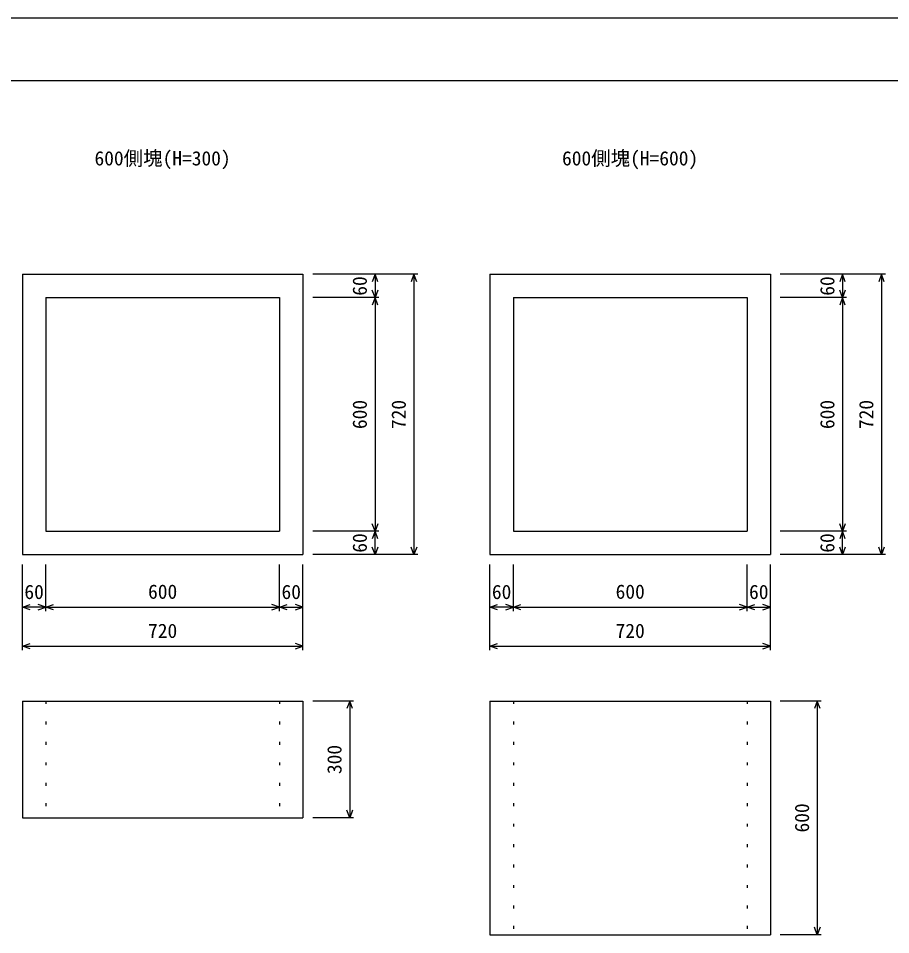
# Model space of a CAD drawing. Units: millimetres, scale not verified. Extents: x 15 to 25215, y 0 to 17820.
# Drawn here: x 18363 to 20602, y 8183 to 10537 of the extents above; entities that cross this region are included whole.
import ezdxf
from ezdxf.enums import TextEntityAlignment as Align

# ---------------------------------------------------------------- set-up
doc = ezdxf.new("R2010")
doc.units = ezdxf.units.MM
doc.header["$LTSCALE"] = 30
doc.linetypes.add('DOTTED', pattern=[1.75, 0.25, -1.5])
for name, color, linetype, lineweight in [('DIM', 7, 'Continuous', 25), ('OUTLINE', 3, 'Continuous', 25), ('OUTLINE2', 4, 'DOTTED', 25), ('TXT', 7, 'Continuous', 25)]:
    doc.layers.add(name, color=color, linetype=linetype, lineweight=lineweight)
doc.styles.add('ＭＳ ゴシック', font='')
doc.styles.get('ＭＳ ゴシック').set_extended_font_data('MS Gothic')

msp = doc.modelspace()

# ---------------------------------------------------------------- linework, layer by layer
at = {"layer": 'DIM'}
for p, q in [((21983.48, 10536.57), (15483.48, 10536.57)), ((15483.48, 10376.57), (21983.48, 10376.57)), ((19388.48, 9879.19), (19118.48, 9879.19)), ((19278.48, 9879.19), (19271.39, 9859.73)), ((19278.48, 9879.19), (19278.48, 9819.19)), ((19285.56, 9859.73), (19278.48, 9879.19)), ((19378.48, 9879.19), (19371.39, 9859.73)), ((19378.48, 9879.19), (19378.48, 9159.19)), ((19385.56, 9859.73), (19378.48, 9879.19)), ((20588.48, 9879.19), (20318.48, 9879.19)), ((20478.48, 9879.19), (20471.39, 9859.73)), ((20478.48, 9879.19), (20478.48, 9819.19)), ((20485.56, 9859.73), (20478.48, 9879.19)), ((20578.48, 9879.19), (20571.39, 9859.73)), ((20578.48, 9879.19), (20578.48, 9159.19)), ((20585.56, 9859.73), (20578.48, 9879.19)), ((19278.48, 9819.19), (19271.39, 9838.65)), ((19285.56, 9838.65), (19278.48, 9819.19)), ((20478.48, 9819.19), (20471.39, 9838.65)), ((20485.56, 9838.65), (20478.48, 9819.19)), ((19288.48, 9819.19), (19118.48, 9819.19)), ((19278.48, 9819.19), (19271.39, 9799.73)), ((19278.48, 9819.19), (19278.48, 9219.19)), ((19285.56, 9799.73), (19278.48, 9819.19)), ((20488.48, 9819.19), (20318.48, 9819.19)), ((20478.48, 9819.19), (20471.39, 9799.73)), ((20478.48, 9819.19), (20478.48, 9219.19)), ((20485.56, 9799.73), (20478.48, 9819.19)), ((19278.48, 9219.19), (19271.39, 9238.65)), ((19285.56, 9238.65), (19278.48, 9219.19)), ((20478.48, 9219.19), (20471.39, 9238.65)), ((20485.56, 9238.65), (20478.48, 9219.19)), ((19288.48, 9219.19), (19118.48, 9219.19)), ((19278.48, 9219.19), (19271.39, 9199.73)), ((19278.48, 9159.19), (19278.48, 9219.19)), ((19285.56, 9199.73), (19278.48, 9219.19)), ((20488.48, 9219.19), (20318.48, 9219.19)), ((20478.48, 9219.19), (20471.39, 9199.73)), ((20478.48, 9159.19), (20478.48, 9219.19)), ((20485.56, 9199.73), (20478.48, 9219.19)), ((19278.48, 9159.19), (19271.39, 9178.65)), ((19285.56, 9178.65), (19278.48, 9159.19)), ((19378.48, 9159.19), (19371.39, 9178.65)), ((19385.56, 9178.65), (19378.48, 9159.19)), ((20478.48, 9159.19), (20471.39, 9178.65)), ((20485.56, 9178.65), (20478.48, 9159.19)), ((20578.48, 9159.19), (20571.39, 9178.65)), ((20585.56, 9178.65), (20578.48, 9159.19)), ((19388.48, 9159.19), (19118.48, 9159.19)), ((20588.48, 9159.19), (20318.48, 9159.19)), ((18373.48, 8914.19), (18373.48, 9134.19)), ((18433.48, 9014.19), (18433.48, 9134.19)), ((19033.48, 9014.19), (19033.48, 9134.19)), ((19093.48, 8914.19), (19093.48, 9134.19)), ((19573.48, 8914.19), (19573.48, 9134.19)), ((19633.48, 9014.19), (19633.48, 9134.19)), ((20233.48, 9014.19), (20233.48, 9134.19)), ((20293.48, 8914.19), (20293.48, 9134.19)), ((18373.48, 9024.19), (18392.93, 9031.27)), ((18433.48, 9024.19), (18373.48, 9024.19)), ((18392.93, 9017.1), (18373.48, 9024.19)), ((18433.48, 9024.19), (18414.02, 9031.27)), ((18414.02, 9017.1), (18433.48, 9024.19)), ((18433.48, 9024.19), (18452.93, 9031.27)), ((18433.48, 9024.19), (19033.48, 9024.19)), ((18452.93, 9017.1), (18433.48, 9024.19)), ((19033.48, 9024.19), (19014.02, 9031.27)), ((19014.02, 9017.1), (19033.48, 9024.19)), ((19033.48, 9024.19), (19052.93, 9031.27)), ((19033.48, 9024.19), (19093.48, 9024.19)), ((19052.93, 9017.1), (19033.48, 9024.19)), ((19093.48, 9024.19), (19074.02, 9031.27)), ((19074.02, 9017.1), (19093.48, 9024.19)), ((19573.48, 9024.19), (19592.93, 9031.27)), ((19633.48, 9024.19), (19573.48, 9024.19)), ((19592.93, 9017.1), (19573.48, 9024.19)), ((19633.48, 9024.19), (19614.02, 9031.27)), ((19614.02, 9017.1), (19633.48, 9024.19)), ((19633.48, 9024.19), (19652.93, 9031.27)), ((19633.48, 9024.19), (20233.48, 9024.19)), ((19652.93, 9017.1), (19633.48, 9024.19)), ((20233.48, 9024.19), (20214.02, 9031.27)), ((20214.02, 9017.1), (20233.48, 9024.19)), ((20233.48, 9024.19), (20252.93, 9031.27)), ((20233.48, 9024.19), (20293.48, 9024.19)), ((20252.93, 9017.1), (20233.48, 9024.19)), ((20293.48, 9024.19), (20274.02, 9031.27)), ((20274.02, 9017.1), (20293.48, 9024.19)), ((18373.48, 8924.19), (18392.93, 8931.27)), ((18373.48, 8924.19), (19093.48, 8924.19)), ((18392.93, 8917.1), (18373.48, 8924.19)), ((19093.48, 8924.19), (19074.02, 8931.27)), ((19074.02, 8917.1), (19093.48, 8924.19)), ((19573.48, 8924.19), (19592.93, 8931.27)), ((19573.48, 8924.19), (20293.48, 8924.19)), ((19592.93, 8917.1), (19573.48, 8924.19)), ((20293.48, 8924.19), (20274.02, 8931.27)), ((20274.02, 8917.1), (20293.48, 8924.19)), ((19223.48, 8783.19), (19118.48, 8783.19)), ((19213.48, 8783.19), (19206.39, 8763.73)), ((19213.48, 8783.19), (19213.48, 8483.19)), ((19220.56, 8763.73), (19213.48, 8783.19)), ((20423.48, 8783.19), (20318.48, 8783.19)), ((20413.48, 8783.19), (20406.39, 8763.73)), ((20413.48, 8783.19), (20413.48, 8183.19)), ((20420.56, 8763.73), (20413.48, 8783.19)), ((19213.48, 8483.19), (19206.39, 8502.64)), ((19220.56, 8502.64), (19213.48, 8483.19)), ((19223.48, 8483.19), (19118.48, 8483.19)), ((20413.48, 8183.19), (20406.39, 8202.64)), ((20420.56, 8202.64), (20413.48, 8183.19)), ((20423.48, 8183.19), (20318.48, 8183.19))]:
    msp.add_line(p, q, dxfattribs=at)
at = {"layer": 'OUTLINE'}
for p, q in [((18373.48, 9879.19), (19093.48, 9879.19)), ((18373.48, 9879.19), (18373.48, 9159.19)), ((19093.48, 9879.19), (19093.48, 9159.19)), ((19573.48, 9879.19), (20293.48, 9879.19)), ((19573.48, 9879.19), (19573.48, 9159.19)), ((20293.48, 9879.19), (20293.48, 9159.19)), ((18433.48, 9819.19), (19033.48, 9819.19)), ((18433.48, 9819.19), (18433.48, 9219.19)), ((19033.48, 9819.19), (19033.48, 9219.19)), ((19633.48, 9819.19), (20233.48, 9819.19)), ((19633.48, 9819.19), (19633.48, 9219.19)), ((20233.48, 9819.19), (20233.48, 9219.19)), ((18433.48, 9219.19), (19033.48, 9219.19)), ((19633.48, 9219.19), (20233.48, 9219.19)), ((18373.48, 9159.19), (19093.48, 9159.19)), ((19573.48, 9159.19), (20293.48, 9159.19)), ((18373.48, 8783.19), (19093.48, 8783.19)), ((18373.48, 8783.19), (18373.48, 8483.19)), ((19093.48, 8783.19), (19093.48, 8483.19)), ((19573.48, 8783.19), (20293.48, 8783.19)), ((19573.48, 8783.19), (19573.48, 8183.19)), ((20293.48, 8783.19), (20293.48, 8183.19)), ((18373.48, 8483.19), (19093.48, 8483.19)), ((19573.48, 8183.19), (20293.48, 8183.19))]:
    msp.add_line(p, q, dxfattribs=at)
at = {"layer": 'OUTLINE2'}
for p, q in [((18433.48, 8783.19), (18433.48, 8483.19)), ((19033.48, 8783.19), (19033.48, 8483.19)), ((19633.48, 8783.19), (19633.48, 8183.19)), ((20233.48, 8783.19), (20233.48, 8183.19))]:
    msp.add_line(p, q, dxfattribs=at)

# ---------------------------------------------------------------- texts
at = {"layer": 'DIM', "style": 'ＭＳ ゴシック'}
for s, p in [('60', (19268.48, 9824.19)), ('60', (20468.48, 9824.19)), ('600', (19268.48, 9481.69)), ('720', (19368.48, 9481.69)), ('600', (20468.48, 9481.69)), ('720', (20568.48, 9481.69)), ('60', (19268.48, 9164.19)), ('60', (20468.48, 9164.19)), ('300', (19203.48, 8595.69)), ('600', (20403.48, 8445.69))]:
    msp.add_text(s, height=36.66, rotation=90, dxfattribs=at).set_placement(p, align=Align.BOTTOM_LEFT)
for s, p in [('60', (18378.48, 9034.19)), ('600', (18695.98, 9034.87)), ('60', (19038.48, 9034.19)), ('60', (19578.48, 9034.19)), ('600', (19895.98, 9034.87)), ('60', (20238.48, 9034.19)), ('720', (18695.98, 8934.19)), ('720', (19895.98, 8934.19))]:
    msp.add_text(s, height=36.66, dxfattribs=at).set_placement(p, align=Align.BOTTOM_LEFT)
at = {"layer": 'TXT', "style": 'ＭＳ ゴシック'}
for s, p in [('600側塊(H=300)', (18558.48, 10147.77)), ('600側塊(H=600)', (19758.48, 10147.77))]:
    msp.add_text(s, height=36.66, dxfattribs=at).set_placement(p, align=Align.BOTTOM_LEFT)

doc.saveas('drawing.dxf')
